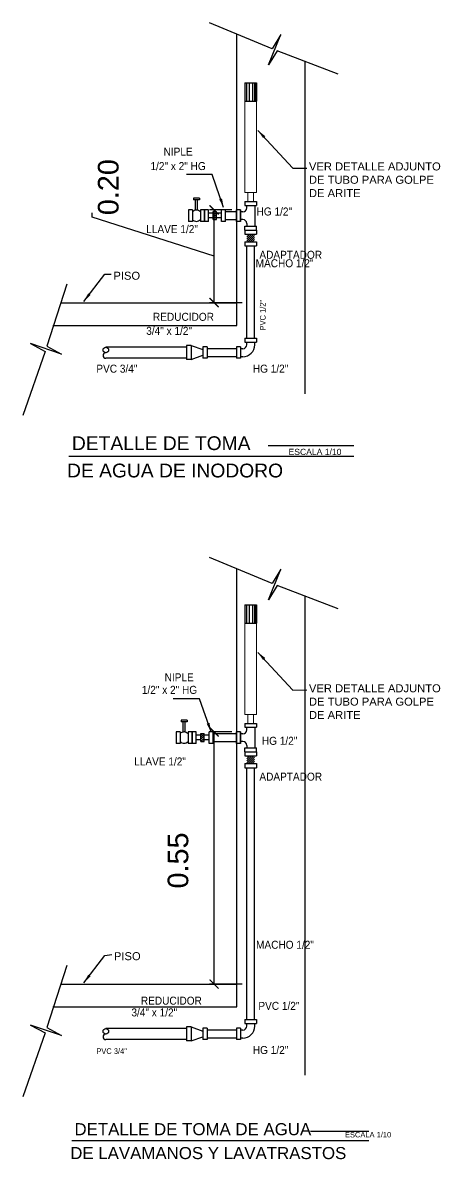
# Model space of a CAD drawing. Header units: inches. Extents: x -9 to 337, y -247 to 209.
# Drawn here: x 100.762 to 101.678, y -137.35 to -134.856 of the extents above; entities that cross this region are included whole.
import ezdxf

# ---------------------------------------------------------------- set-up
doc = ezdxf.new("R2010")
doc.units = ezdxf.units.IN
doc.header["$MEASUREMENT"] = 0
for name, color, linetype in [('aguafria', 3, 'Continuous'), ('MUROS', 5, 'Continuous'), ('TEXT', 2, 'Continuous'), ('TUBERIA HIDRAULICA', 4, 'Continuous')]:
    doc.layers.add(name, color=color, linetype=linetype)
doc.styles.add('ARIAL', font='arial.ttf', dxfattribs={"height": 0.14})
doc.styles.get("Standard").update_dxf_attribs({"font": 'arial.ttf'})
doc.styles.add('SUBTITULOS', font='arial.ttf')
doc.dimstyles.new('80E10', dxfattribs={"dimtxt": 0.025, "dimasz": 0.02, "dimexe": 0.01, "dimexo": 0.01, "dimgap": 0.005, "dimtad": 0, "dimzin": 1, "dimdsep": 46, "dimtxsty": 'ARIAL', "dimblk": 'ARCHTICK', "dimcen": 0.025, "dimclrd": 1, "dimclre": 1, "dimclrt": 3, "dimaunit": 1, "dimazin": 0, "dimtfac": 1, "dimtmove": 1, "dimatfit": 2, "dimfxl": 1, "dimlwd": -1, "dimlwe": -1, "dimarcsym": 0})

# ---------------------------------------------------------------- blocks, each defined once
blk = doc.blocks.new('_ArchTick')
at = {"color": 0, "linetype": 'ByBlock', "const_width": 0.15}
blk.add_lwpolyline([(-0.5, -0.5), (0.5, 0.5)], dxfattribs=at)
blk = doc.blocks.new('MACHO')
at = {"layer": 'aguafria'}
h = blk.add_hatch(dxfattribs=at)
h.set_pattern_fill('ANSI31', color=2, scale=0.001, style=0)
h.set_pattern_definition([(45, (-459.044387, -224.596344), (-0.00224506403, 0.00224506403), [])])
h.paths.add_polyline_path([(0.0087, 0.0258), (-0.0087, 0.0258), (-0.0087, 0.0088), (0.0087, 0.0088)])
for p, q in [((-0.0127, 0.0345), (-0.0127, 0.0258)), ((-0.0127, 0.0345), (0.0127, 0.0345)), ((-0.0127, 0.0258), (0.0127, 0.0258)), ((0.0127, 0.0345), (0.0127, 0.0258)), ((-0.0127, 0.0088), (-0.0127, 0)), ((-0.0127, 0.0088), (0.0127, 0.0088)), ((-0.0127, 0), (0.0127, 0)), ((0.0127, 0.0088), (0.0127, 0))]:
    blk.add_line(p, q, dxfattribs=at)

msp = doc.modelspace()

# ---------------------------------------------------------------- hatches: boundary and pattern name
at = {"layer": 'aguafria'}
h = msp.add_hatch(dxfattribs=at)
h.set_pattern_fill('ANSI31', color=1, scale=0.001, style=0)
h.set_pattern_definition([(45, (-357.8620395, -357.2733704), (-0.00224506403, 0.00224506403), [])])
h.paths.add_polyline_path([(101.1871, -135.2704), (101.1798, -135.2704), (101.1798, -135.288), (101.1871, -135.288)])
h = msp.add_hatch(dxfattribs=at)
h.set_pattern_fill('ANSI31', color=1, scale=0.001, style=0)
h.set_pattern_definition([(45, (-357.8891553, -358.4186878), (-0.00224506403, 0.00224506403), [])])
h.paths.add_polyline_path([(101.16, -136.4158), (101.1527, -136.4158), (101.1527, -136.4333), (101.16, -136.4333)])

# ---------------------------------------------------------------- linework, layer by layer
at = {"color": 2, "lineweight": 0}
for p, q in [((101.2488, -134.988), (101.275, -134.988)), ((101.2488, -135.2287), (101.2488, -134.988)), ((101.275, -134.988), (101.275, -135.2287)), ((101.275, -135.2287), (101.2488, -135.2287)), ((101.2555, -135.2287), (101.2555, -135.2482)), ((101.2683, -135.2287), (101.2683, -135.2482)), ((101.2488, -136.1334), (101.275, -136.1334)), ((101.2488, -136.374), (101.2488, -136.1334)), ((101.275, -136.1334), (101.275, -136.374)), ((101.275, -136.374), (101.2488, -136.374)), ((101.2555, -136.374), (101.2555, -136.3936)), ((101.2683, -136.374), (101.2683, -136.3936))]:
    msp.add_line(p, q, dxfattribs=at)
at = {"color": 3, "linetype": 'Continuous'}
for p, q in [((101.2488, -134.988), (101.275, -134.988)), ((101.2488, -135.0281), (101.275, -135.0281)), ((101.2488, -136.1334), (101.275, -136.1334)), ((101.2488, -136.1734), (101.275, -136.1734))]:
    msp.add_line(p, q, dxfattribs=at)
at = {"color": 1, "lineweight": 0}
for p, q in [((101.2555, -135.2482), (101.2683, -135.2482)), ((101.2555, -136.3936), (101.2683, -136.3936))]:
    msp.add_line(p, q, dxfattribs=at)
at = {"layer": 'aguafria'}
for p, q in [((101.1363, -135.241), (101.1363, -135.2448)), ((101.1497, -135.241), (101.1363, -135.241)), ((101.1497, -135.2448), (101.1363, -135.2448)), ((101.141, -135.2674), (101.141, -135.2448)), ((101.145, -135.2674), (101.145, -135.2448)), ((101.1497, -135.241), (101.1497, -135.2448)), ((101.2492, -135.2482), (101.2492, -135.257)), ((101.2492, -135.2482), (101.2746, -135.2482)), ((101.2492, -135.257), (101.2746, -135.257)), ((101.2533, -135.2626), (101.2533, -135.257)), ((101.2708, -135.257), (101.2708, -135.3023)), ((101.2746, -135.2482), (101.2746, -135.257)), ((101.1255, -135.2669), (101.1255, -135.2923)), ((101.1343, -135.2669), (101.1255, -135.2669)), ((101.1343, -135.2669), (101.1343, -135.2923)), ((101.1604, -135.2669), (101.1517, -135.2669)), ((101.1517, -135.2669), (101.1517, -135.2923)), ((101.1604, -135.2669), (101.1604, -135.2923)), ((101.1604, -135.2923), (101.1604, -135.2669)), ((101.1692, -135.2669), (101.1604, -135.2669)), ((101.1692, -135.2923), (101.1692, -135.2669)), ((101.2065, -135.2669), (101.1977, -135.2669)), ((101.1977, -135.2923), (101.1977, -135.2669)), ((101.2065, -135.2923), (101.2065, -135.2669)), ((101.2307, -135.2923), (101.2307, -135.2669)), ((101.2394, -135.2669), (101.2307, -135.2669)), ((101.2394, -135.2669), (101.2307, -135.2669)), ((101.2307, -135.2923), (101.2307, -135.2669)), ((101.2394, -135.2923), (101.2394, -135.2669)), ((101.2394, -135.2923), (101.2394, -135.2669)), ((101.2394, -135.2669), (101.2394, -135.2923)), ((101.2446, -135.2713), (101.2394, -135.2713)), ((101.2446, -135.288), (101.2394, -135.288)), ((101.2446, -135.288), (101.2394, -135.288)), ((101.1343, -135.2923), (101.1255, -135.2923)), ((101.1604, -135.2923), (101.1517, -135.2923)), ((101.1692, -135.2923), (101.1604, -135.2923)), ((101.2065, -135.2923), (101.1977, -135.2923)), ((101.2394, -135.2923), (101.2307, -135.2923)), ((101.2394, -135.2923), (101.2307, -135.2923)), ((101.2492, -135.3023), (101.2746, -135.3023)), ((101.2492, -135.311), (101.2492, -135.3023)), ((101.2492, -135.3023), (101.2746, -135.3023)), ((101.2492, -135.311), (101.2746, -135.311)), ((101.2533, -135.2967), (101.2533, -135.3023)), ((101.2533, -135.2967), (101.2533, -135.3023)), ((101.2708, -135.2967), (101.2708, -135.3023)), ((101.2746, -135.311), (101.2746, -135.3023)), ((101.2492, -135.5483), (101.2492, -135.5571)), ((101.2492, -135.5483), (101.2746, -135.5483)), ((101.2492, -135.5571), (101.2746, -135.5571)), ((101.2533, -135.5626), (101.2533, -135.5571)), ((101.2708, -135.5626), (101.2708, -135.5571)), ((101.2746, -135.5483), (101.2746, -135.5571)), ((101.1316, -135.5644), (101.121, -135.5644)), ((101.121, -135.5644), (101.121, -135.5951)), ((101.1316, -135.5644), (101.1573, -135.5735)), ((101.1316, -135.5644), (101.1316, -135.5951)), ((101.1316, -135.5951), (101.1573, -135.5859)), ((101.1573, -135.567), (101.1573, -135.5924)), ((101.1661, -135.567), (101.1573, -135.567)), ((101.1661, -135.567), (101.1661, -135.5924)), ((101.2394, -135.567), (101.2307, -135.567)), ((101.2307, -135.567), (101.2307, -135.5924)), ((101.2394, -135.567), (101.2394, -135.5924)), ((101.2446, -135.5714), (101.2394, -135.5714)), ((101.1316, -135.5951), (101.121, -135.5951)), ((101.1661, -135.5924), (101.1573, -135.5924)), ((101.2394, -135.5924), (101.2307, -135.5924)), ((101.2446, -135.5889), (101.2394, -135.5889)), ((101.1226, -136.3863), (101.1092, -136.3863)), ((101.1092, -136.3863), (101.1092, -136.3901)), ((101.1226, -136.3901), (101.1092, -136.3901)), ((101.1139, -136.4127), (101.1139, -136.3901)), ((101.1179, -136.4128), (101.1179, -136.3901)), ((101.1226, -136.3863), (101.1226, -136.3901)), ((101.2492, -136.3936), (101.2492, -136.4023)), ((101.2492, -136.3936), (101.2746, -136.3936)), ((101.2492, -136.4023), (101.2746, -136.4023)), ((101.2533, -136.4079), (101.2533, -136.4023)), ((101.2708, -136.4023), (101.2708, -136.4476)), ((101.2746, -136.3936), (101.2746, -136.4023)), ((101.1072, -136.4123), (101.0984, -136.4123)), ((101.0984, -136.4123), (101.0984, -136.4377)), ((101.1072, -136.4123), (101.1072, -136.4377)), ((101.1246, -136.4123), (101.1246, -136.4377)), ((101.1333, -136.4123), (101.1246, -136.4123)), ((101.1421, -136.4123), (101.1333, -136.4123)), ((101.1333, -136.4377), (101.1333, -136.4123)), ((101.1333, -136.4123), (101.1333, -136.4377)), ((101.1421, -136.4377), (101.1421, -136.4123)), ((101.1706, -136.4377), (101.1706, -136.4123)), ((101.1793, -136.4123), (101.1706, -136.4123)), ((101.1793, -136.4377), (101.1793, -136.4123)), ((101.2394, -136.4123), (101.2307, -136.4123)), ((101.2307, -136.4377), (101.2307, -136.4123)), ((101.2394, -136.4377), (101.2394, -136.4123)), ((101.2394, -136.4123), (101.2394, -136.4377)), ((101.2446, -136.4166), (101.2394, -136.4166)), ((101.2446, -136.4333), (101.2394, -136.4333)), ((101.1072, -136.4377), (101.0984, -136.4377)), ((101.1333, -136.4377), (101.1246, -136.4377)), ((101.1421, -136.4377), (101.1333, -136.4377)), ((101.1793, -136.4377), (101.1706, -136.4377)), ((101.2394, -136.4377), (101.2307, -136.4377)), ((101.2492, -136.4564), (101.2492, -136.4476)), ((101.2492, -136.4476), (101.2746, -136.4476)), ((101.2492, -136.4564), (101.2746, -136.4564)), ((101.2533, -136.442), (101.2533, -136.4476)), ((101.2746, -136.4564), (101.2746, -136.4476)), ((101.2492, -137.0436), (101.2746, -137.0436)), ((101.2492, -137.0436), (101.2492, -137.0524)), ((101.2492, -137.0524), (101.2746, -137.0524)), ((101.2533, -137.058), (101.2533, -137.0524)), ((101.2708, -137.058), (101.2708, -137.0524)), ((101.2746, -137.0436), (101.2746, -137.0524)), ((101.121, -137.0597), (101.121, -137.0904)), ((101.1316, -137.0597), (101.121, -137.0597)), ((101.1316, -137.0597), (101.1316, -137.0904)), ((101.1316, -137.0597), (101.1573, -137.0688)), ((101.1316, -137.0904), (101.1573, -137.0813)), ((101.1661, -137.0623), (101.1573, -137.0623)), ((101.1573, -137.0623), (101.1573, -137.0877)), ((101.1661, -137.0623), (101.1661, -137.0877)), ((101.2307, -137.0623), (101.2307, -137.0877)), ((101.2394, -137.0623), (101.2307, -137.0623)), ((101.2394, -137.0623), (101.2394, -137.0877)), ((101.2446, -137.0667), (101.2394, -137.0667)), ((101.2446, -137.0842), (101.2394, -137.0842)), ((101.1316, -137.0904), (101.121, -137.0904)), ((101.1661, -137.0877), (101.1573, -137.0877)), ((101.2394, -137.0877), (101.2307, -137.0877))]:
    msp.add_line(p, q, dxfattribs=at)
at = {"layer": 'aguafria', "color": 1}
for p, q in [((100.9142, -135.2829), (100.9142, -135.2729)), ((101.1816, -135.3687), (100.9142, -135.2829)), ((101.2207, -135.2669), (101.1716, -135.2669)), ((101.1816, -135.4704), (101.1816, -135.2669)), ((101.2432, -135.4704), (101.1716, -135.4704)), ((101.2207, -136.4123), (101.1716, -136.4123)), ((101.1816, -136.9658), (101.1816, -136.4123)), ((101.2432, -136.9658), (101.1716, -136.9658))]:
    msp.add_line(p, q, dxfattribs=at)
at = {"layer": 'aguafria', "color": 4}
for p, q in [((101.1798, -135.2739), (101.1692, -135.2739)), ((101.1798, -135.2845), (101.1692, -135.2845)), ((101.1798, -135.2704), (101.1871, -135.2704)), ((101.1798, -135.288), (101.1798, -135.2704)), ((101.1798, -135.288), (101.1871, -135.288)), ((101.1871, -135.288), (101.1871, -135.2704)), ((101.1977, -135.2739), (101.1871, -135.2739)), ((101.1977, -135.2845), (101.1871, -135.2845)), ((101.2065, -135.2704), (101.2307, -135.2704)), ((101.2065, -135.288), (101.2307, -135.288)), ((101.2532, -135.5483), (101.2532, -135.3456)), ((101.2706, -135.5483), (101.2706, -135.3456)), ((101.121, -135.5681), (100.9442, -135.5681)), ((101.2307, -135.5714), (101.1661, -135.5714)), ((101.121, -135.5924), (100.9442, -135.5924)), ((101.2307, -135.5889), (101.1661, -135.5889)), ((101.1527, -136.4192), (101.1421, -136.4192)), ((101.1527, -136.4298), (101.1421, -136.4298)), ((101.1527, -136.4333), (101.1527, -136.4158)), ((101.1527, -136.4158), (101.16, -136.4158)), ((101.1527, -136.4333), (101.16, -136.4333)), ((101.16, -136.4333), (101.16, -136.4158)), ((101.1706, -136.4192), (101.16, -136.4192)), ((101.1706, -136.4298), (101.16, -136.4298)), ((101.1793, -136.4158), (101.2307, -136.4158)), ((101.1793, -136.4333), (101.2307, -136.4333)), ((101.2532, -137.0436), (101.2532, -136.4909)), ((101.2706, -137.0436), (101.2706, -136.4909)), ((101.121, -137.0634), (100.9442, -137.0634)), ((101.2307, -137.0667), (101.1661, -137.0667)), ((101.2307, -137.0842), (101.1661, -137.0842)), ((101.121, -137.0878), (100.9442, -137.0878))]:
    msp.add_line(p, q, dxfattribs=at)
at = {"layer": 'aguafria', "color": 3}
for p, q in [((100.8451, -135.4704), (101.2316, -135.4704)), ((100.8451, -136.9658), (101.2316, -136.9658))]:
    msp.add_line(p, q, dxfattribs=at)
at = {"layer": 'aguafria', "color": 1}
for points in [[(101.4537, -134.9688), (101.3203, -134.9176), (101.3013, -134.9488), (101.3281, -134.8819), (101.3091, -134.9131), (101.1715, -134.856)], [(100.8586, -135.43), (100.815, -135.5661), (100.8472, -135.5832), (100.779, -135.5603), (100.8112, -135.5775), (100.762, -135.7181)], [(101.4537, -136.1425), (101.3203, -136.0912), (101.3013, -136.1224), (101.3281, -136.0556), (101.3091, -136.0868), (101.1715, -136.0297)], [(100.8586, -136.9253), (100.815, -137.0614), (100.8472, -137.0786), (100.779, -137.0557), (100.8112, -137.0728), (100.762, -137.2134)]]:
    msp.add_lwpolyline(points, dxfattribs=at)
at = {"layer": 'aguafria', "color": 4}
for centre in [(100.9442, -135.5742), (100.9442, -137.0695)]:
    msp.add_circle(centre, 0.00608, dxfattribs=at)
at = {"layer": 'aguafria'}
for centre, radius, start, end in [((101.2446, -135.2626), 0.00876, 270, 0), ((101.1428, -135.279), 0.0118, 41.2864, 136.1983), ((101.1428, -135.2802), 0.0118, 223.8017, 318.7136), ((101.2446, -135.2967), 0.00876, 0, 90), ((101.2446, -135.2967), 0.00876, 0, 90), ((101.2446, -135.5626), 0.00876, 270, 0), ((101.2446, -135.5626), 0.0263, 270, 0), ((101.2446, -136.4079), 0.00876, 270, 0), ((101.1157, -136.4244), 0.0118, 41.2864, 136.1983), ((101.1157, -136.4256), 0.0118, 223.8017, 318.7136), ((101.2446, -136.442), 0.00876, 0, 90), ((101.2446, -137.058), 0.0263, 270, 0), ((101.2446, -137.058), 0.00876, 270, 0)]:
    msp.add_arc(centre, radius, start, end, dxfattribs=at)
at = {"layer": 'aguafria', "color": 4}
for centre in [(100.9442, -135.5864), (100.9442, -137.0817)]:
    msp.add_arc(centre, 0.00608, 90, 270, dxfattribs=at)
at = {"layer": 'MUROS'}
for p, q in [((101.2316, -135.5204), (101.2316, -134.8809)), ((101.3816, -135.6704), (101.3816, -134.9411)), ((100.8283, -135.5204), (101.2316, -135.5204)), ((101.2316, -137.0158), (101.2316, -136.0546)), ((101.3816, -137.1658), (101.3816, -136.1148)), ((100.8283, -137.0158), (101.2316, -137.0158))]:
    msp.add_line(p, q, dxfattribs=at)
at = {"layer": 'TEXT', "color": 1}
for points in [[(101.3, -135.7836), (101.4885, -135.7836)], [(101.3931, -137.2884), (101.5213, -137.2884)]]:
    msp.add_lwpolyline(points, dxfattribs=at)
at = {"layer": 'TEXT', "color": 7}
for points in [[(100.8629, -135.8073), (101.4885, -135.8073)], [(100.8694, -137.3092), (101.5213, -137.3092)]]:
    msp.add_lwpolyline(points, dxfattribs=at)
at = {"layer": 'TUBERIA HIDRAULICA', "color": 1}
for p, q in [((101.2494, -134.988), (101.2494, -135.0281)), ((101.2524, -134.988), (101.2524, -135.0281)), ((101.2703, -134.988), (101.2703, -135.0281)), ((101.2723, -134.988), (101.2723, -135.0281)), ((101.2743, -134.988), (101.2743, -135.0281)), ((101.2589, -134.9892), (101.2589, -135.0281)), ((101.2656, -134.9892), (101.2656, -135.0281)), ((101.2494, -136.1334), (101.2494, -136.1734)), ((101.2524, -136.1334), (101.2524, -136.1734)), ((101.2589, -136.1346), (101.2589, -136.1734)), ((101.2656, -136.1346), (101.2656, -136.1734)), ((101.2703, -136.1334), (101.2703, -136.1734)), ((101.2723, -136.1334), (101.2723, -136.1734)), ((101.2743, -136.1334), (101.2743, -136.1734))]:
    msp.add_line(p, q, dxfattribs=at)

# ---------------------------------------------------------------- block references
at = {"layer": 'aguafria', "color": 1, "xscale": 0.02, "yscale": 0.02, "zscale": 0.02}
for p, rotation in [((101.1816, -135.2669), 90), ((101.1816, -135.4704), 270), ((101.1816, -136.4123), 90), ((101.1816, -136.9658), 270)]:
    msp.add_blockref('_ArchTick', p, dxfattribs=dict(at, rotation=rotation))
at = {"layer": 'aguafria'}
for p in [(101.2619, -135.3456), (101.2619, -136.4909)]:
    msp.add_blockref('MACHO', p, dxfattribs=at)

# ---------------------------------------------------------------- texts
at = {"layer": 'aguafria', "color": 3, "width": 0.9}
for s, height, p in [('NIPLE', 0.01757, (101.0709, -135.1478)), ('1/2" x 2" HG', 0.017571, (101.0421, -135.1794)), ('HG 1/2"', 0.01757, (101.2748, -135.2791)), ('LLAVE 1/2"', 0.01757, (101.0328, -135.3177)), ('ADAPTADOR ', 0.01757, (101.281, -135.3741)), ('MACHO 1/2"', 0.01757, (101.2728, -135.3927)), ('REDUCIDOR', 0.01757, (101.0476, -135.5102)), ('3/4" x 1/2"', 0.017571, (101.0328, -135.541)), ('PVC 3/4"', 0.01757, (100.9234, -135.624)), ('HG 1/2"', 0.01757, (101.2666, -135.624)), ('NIPLE', 0.01757, (101.0732, -136.3014)), ('1/2" x 2" HG', 0.017571, (101.0232, -136.3289)), ('HG 1/2"', 0.01757, (101.2864, -136.4407)), ('LLAVE 1/2"', 0.01757, (101.0064, -136.4861)), ('ADAPTADOR ', 0.01757, (101.281, -136.5194)), ('MACHO 1/2"', 0.01757, (101.2737, -136.8883)), ('REDUCIDOR', 0.01757, (101.021, -137.011)), ('PVC 1/2"', 0.01757, (101.2788, -137.0224)), ('3/4" x 1/2"', 0.017571, (101.0003, -137.0368)), ('PVC 3/4"', 0.01255, (100.9234, -137.1193)), ('HG 1/2"', 0.01757, (101.2666, -137.1193))]:
    msp.add_text(s, height=height, dxfattribs=at).set_placement(p)
msp.add_text('PVC 1/2"', height=0.01255, rotation=90, dxfattribs=at).set_placement((101.2947, -135.5313))
at = {"layer": 'aguafria', "color": 3, "char_height": 0.04524, "attachment_point": 5, "rotation": 90, "style": 'ARIAL'}
for s, insert in [('0.20', (100.9498, -135.2169)), ('0.55', (101.1027, -136.6946))]:
    msp.add_mtext(s, dxfattribs=dict(at, insert=insert))
at = {"layer": 'aguafria', "color": 3, "attachment_point": 1}
for s, insert, char_height in [('VER DETALLE ADJUNTO\\PDE TUBO PARA GOLPE \\PDE ARITE', (101.3897, -135.1626), 0.017571), ('PISO', (100.9608, -135.4025), 0.01757), ('VER DETALLE ADJUNTO\\PDE TUBO PARA GOLPE \\PDE ARITE', (101.3897, -136.3079), 0.017571), ('PISO', (100.962, -136.8958), 0.01757)]:
    msp.add_mtext(s, dxfattribs=dict(at, insert=insert, char_height=char_height))
at = {"layer": 'TEXT', "color": 4, "style": 'ARIAL'}
for s, height, p in [('DETALLE DE TOMA ', 0.030222, (100.8698, -135.7939)), ('DE AGUA DE INODORO', 0.030222, (100.8591, -135.8539)), ('DETALLE DE TOMA DE AGUA', 0.026444, (100.8754, -137.2975)), ('DE LAVAMANOS Y LAVATRASTOS', 0.026444, (100.8661, -137.3499))]:
    msp.add_text(s, height=height, dxfattribs=at).set_placement(p)
at = {"layer": 'TEXT', "color": 2, "style": 'SUBTITULOS'}
for height, p in [(0.013454, (101.345, -135.8046)), (0.011772, (101.4687, -137.3023))]:
    msp.add_text('ESCALA 1/10', height=height, dxfattribs=at).set_placement(p)

# ---------------------------------------------------------------- leaders
at = {"layer": 'aguafria', "annotation_type": 0, "has_hookline": 1, "hookline_direction": 0, "text_width": 0.288}
for points in [[(101.2779, -135.0925), (101.3546, -135.1753), (101.3847, -135.1751)], [(101.2779, -136.2378), (101.3546, -136.3207), (101.3847, -136.3204)]]:
    msp.add_leader(points, dimstyle='80E10', dxfattribs=at)
at = {"layer": 'aguafria', "color": 6}
for points in [[(101.2026, -135.2617), (101.1772, -135.1894), (101.1214, -135.1894)], [(101.175, -136.4123), (101.1496, -136.3399), (101.0922, -136.3399)]]:
    msp.add_leader(points, dimstyle='80E10', dxfattribs=at)
at = {"layer": 'aguafria', "color": 6, "annotation_type": 0, "has_hookline": 1, "hookline_direction": 0, "text_width": 0.0557}
for points in [[(100.896, -135.4677), (100.9418, -135.4075), (100.9558, -135.4075)], [(100.896, -136.963), (100.9418, -136.9028), (100.957, -136.9008)]]:
    msp.add_leader(points, dimstyle='80E10', dxfattribs=at)

doc.saveas('drawing.dxf')
